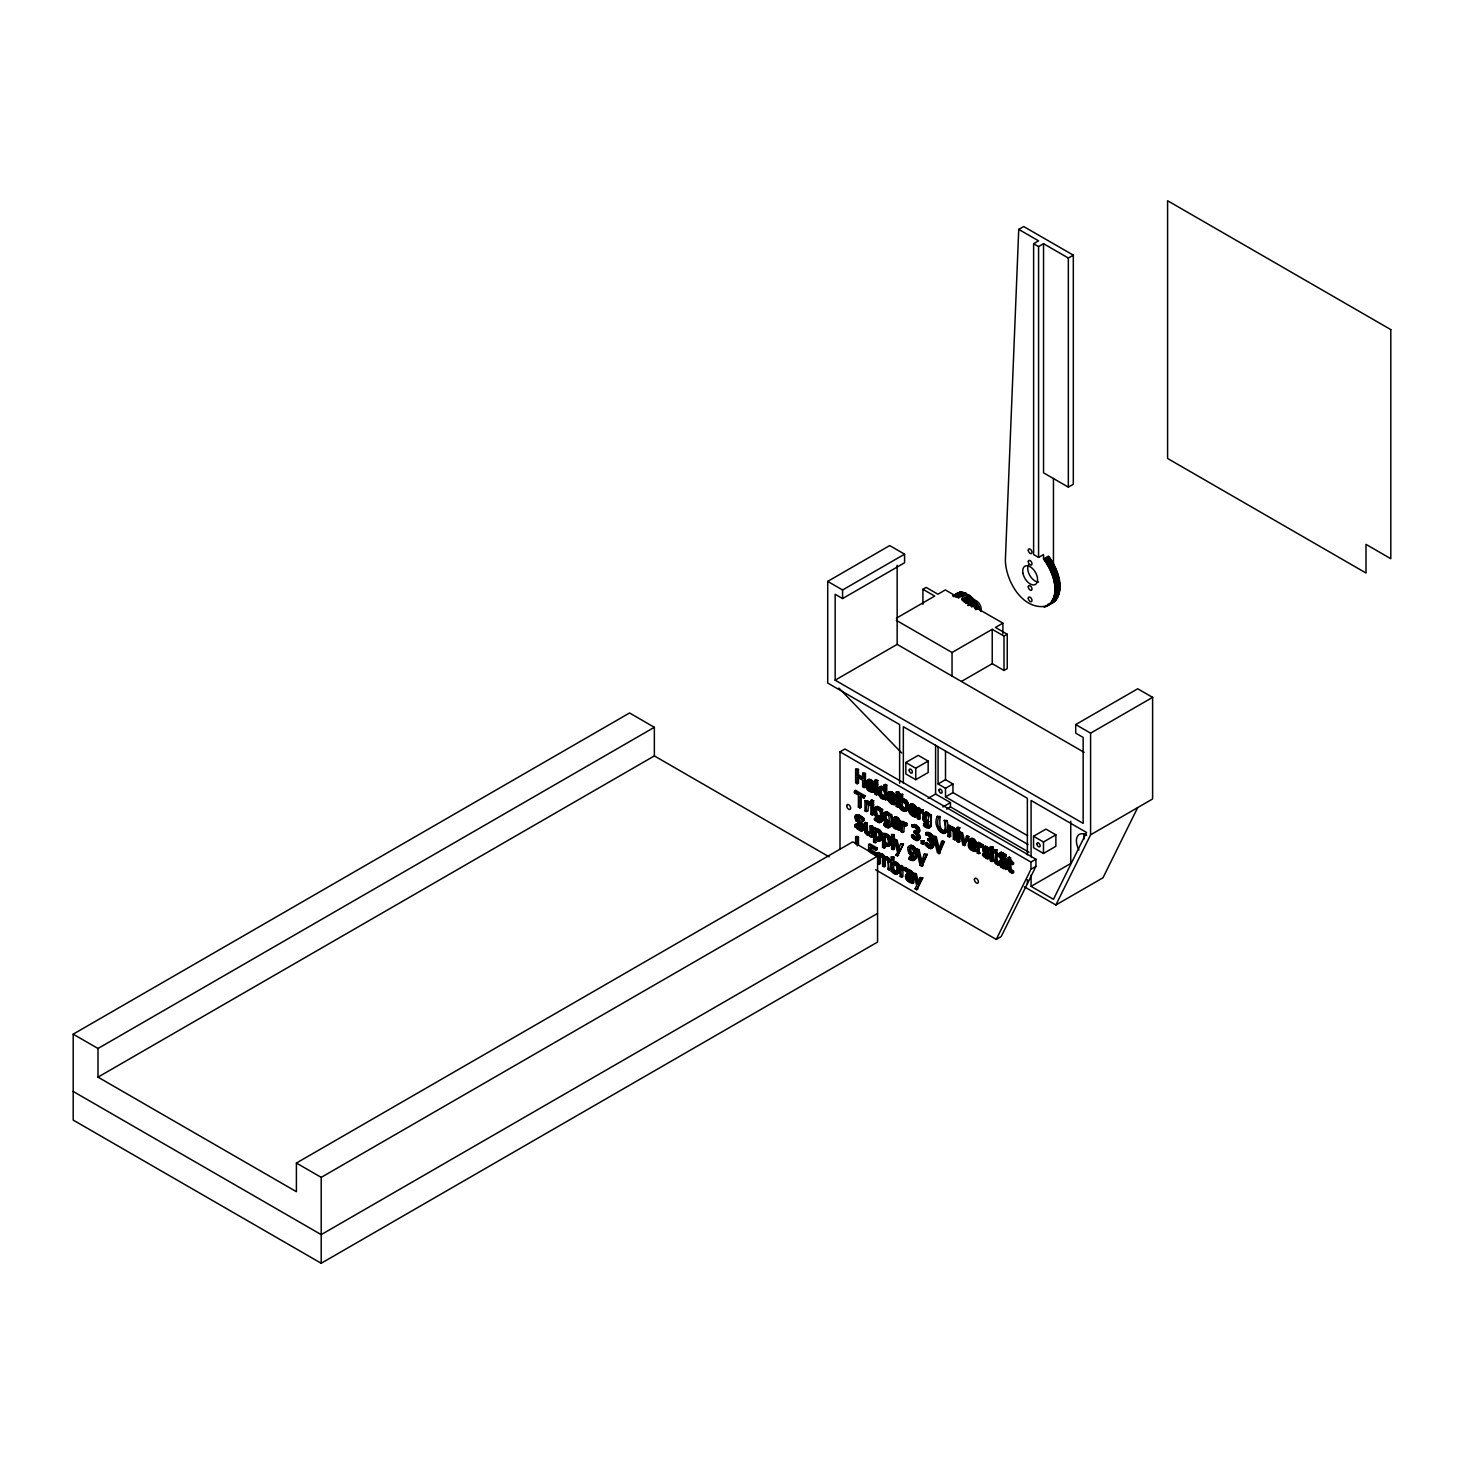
<?xml version="1.0" encoding="UTF-8"?>
<svg xmlns="http://www.w3.org/2000/svg" width="1464" height="1464" viewBox="0 0 1464 1464"><rect width="100%" height="100%" fill="white"/><g stroke="black" fill="none" stroke-linecap="round" stroke-linejoin="round"><path stroke-width="1.5" d="M1047.986 605.529C1061.821 593.341 1052.634 571.381 1043.539 558.955L1043.539 554.563L1038.58 557.418L1033.621 554.563L1033.621 243.701L1038.58 240.846L1018.743 229.391L1005.365 560.017C1005.603 581.135 1023.208 611.623 1047.382 605.876M1052.945 602.656C1066.78 590.486 1057.594 568.508 1048.499 556.1L1043.539 558.955M897.066 870.385C898.731 864.565 889.563 860.027 892.711 870.22L895.675 872.288L898.31 869.653M905.759 807.597C907.442 801.778 898.274 797.258 901.403 807.433L904.386 809.501L907.003 806.884L905.63 808.787L902.648 806.719C901.129 804.889 904.661 798.521 902.538 801.394M942.541 833.236L943.768 832.504C948.306 833.108 944.39 823.61 945.799 821.286L944.243 820.389C948.928 840.629 933.337 828.368 938.845 817.278L937.271 816.363C930.518 830.436 952.533 843.191 947.043 820.572L944.243 820.389M910.187 859.826L911.432 859.112L910.096 856.385L908.851 858.856C916.793 865.334 917.654 848.974 911.578 846.467C904.807 844.289 908.321 857.282 913.847 855.799C915.476 860.466 906.655 858.416 910.169 856.44L914.085 857.886M912.548 860.631C921.332 859.277 915.274 839.897 908.138 847.253M880.797 821.944L881.346 810.086C875.106 802.876 870.86 811.751 876.515 817.26C889.014 825.239 870.696 816.4 874.777 819.932L879.132 822.585L882.042 821.231L882.591 809.372L879.956 809.281M886.928 824.342L885.061 822.64L883.744 825.11C890.551 832.943 892.491 820.499 890.313 815.265C886.617 810.123 880.047 813.636 883.798 820.243C886.196 822.256 892.015 826.995 885.702 825.074L889.288 825.312M883.744 823.317C890.185 832.028 895.053 822.292 891.558 814.551L888.923 814.46M929.054 825.678L924.736 822.951L923.51 825.458C930.317 833.291 932.257 820.847 930.079 815.613C924.845 809.848 921.533 820.609 927.206 822.567L925.962 823.28C919.868 820.444 923.235 808.037 928.67 814.808M929.091 827.91L931.25 825.129L931.324 814.899L924.845 814.808M875.088 843.063L875.088 838.781C884.567 847.345 881.09 828.002 875.088 829.082L873.605 828.221L873.605 842.203L876.332 842.331L873.605 842.203M877.375 839.201C885.592 844.874 882.371 824.507 875.088 830.143M885.098 845.094C893.699 849.706 889.051 833.181 884.055 834.242L882.572 833.382L882.572 847.363L885.299 847.51L885.299 843.227L886.324 844.38L885.098 845.094L884.055 843.959L884.055 848.223M887.019 846.284C895.218 845.478 889.709 833.547 885.299 833.528L882.572 833.382M897.029 873.971C904.093 866.066 890.46 863.504 892.711 857.831L891.228 856.971L891.228 871.208C900.58 882.078 903.947 858.691 892.711 862.918M901.403 800.131C910.791 799.527 908.138 818.156 899.921 808.421L899.921 794.183L902.648 794.33L902.648 799.417L901.403 800.131L901.403 795.043L899.921 794.183M908.522 807.872C909.107 804.377 907.094 798.264 902.648 799.417M867.109 783.002C867.365 775.078 876.79 782.636 874.74 787.522L873.514 788.236C869.049 766.843 858.764 794.476 874.575 791.731C874.667 789.444 866.102 790.853 867.383 784.704L868.61 783.99L870.897 788.913L874.502 789.81M884.036 789.444L884.036 785.015L885.281 784.301L886.763 785.162L886.763 799.399L884.036 799.253C877.082 799.82 875.216 780.056 885.281 788.73L884.036 789.444L881.108 787.156L879.242 787.412M887.074 795.958C887.422 787.577 898.072 793.708 895.95 799.765L894.705 800.479L888.575 796.947C887.294 803.114 895.95 801.705 895.785 803.974C891.375 806.243 886.745 800.204 887.074 795.958L888.319 795.245M909.51 807.488C909.766 799.564 919.209 807.122 917.159 812.008L915.915 812.721L909.784 809.189L911.486 813.6L914.524 815.137L916.995 814.35L916.995 816.217C910.791 819.346 904.203 806.518 911.267 803.864M969.662 843.758L975.793 847.29L977.037 846.576C973.231 825.147 959.615 853 976.854 850.785C977 848.516 968.381 849.907 969.662 843.758L970.906 843.044C968.93 847.583 978.702 849.065 975.079 849.687M925.706 832.851L929.201 832.65L932.495 835.267L933.392 839.348L931.379 840.19C931.836 843.85 934.837 853.713 925.376 845.149L925.376 843.227L928.505 846.229L930.756 845.881L930.518 842.88L927.773 838.964C934.856 840.812 930.903 832.504 925.706 832.851C925.559 834.334 935.276 840.245 927.773 838.964M887.806 815.21L888.831 816.235C891.466 832.632 878.016 810.763 887.806 815.21L890.075 814.13L885.83 811.733L882.902 815.997M918.715 838.707L916.373 832.961L919.63 831.406L919.191 828.075L915.439 824.708L911.944 824.909C910.791 828.423 916.94 826.007 916.903 829.923C917.837 833.492 912.859 829.594 914.012 832.54L916.757 834.938L916.995 837.939L914.744 838.286L911.615 835.285L911.615 837.207L917.159 840.537L919.941 837.994L917.617 832.376L919.63 831.406M927.719 847.29L928.945 846.576C933.904 850.968 935.404 842.203 931.379 840.19M984.284 848.919L988.658 851.774L988.658 849.943C984.814 843.191 979.361 850.108 985.418 853.439C991.457 860.594 981.154 852.176 982.6 855.543C1004.139 868.701 973.267 834.736 988.42 854.445M983.863 848.114L985.254 846.284L988.658 847.967L989.902 851.06L988.584 851.719M859.954 829.082C863.065 827.142 844.984 806.92 863.852 818.394L863.852 820.554C843.996 807.908 877.302 841.196 855.049 826.904L855.049 824.635L856.403 823.994L861.656 828.423L858.819 828.569L855.159 824.708M857.501 814.954L855.141 817.809M988.109 858.636L988.493 854.811L984.339 850.09M862.003 830.747C870.915 827.416 851.06 815.594 861.399 817.772L860.155 818.486M879.333 838.213L879.004 833.657L876.808 831.497L875.088 831.589L875.088 837.371C878.126 840.702 883.487 838.854 876.332 836.658L876.332 830.875L879.956 832.357M887.458 844.527C889.838 842.239 888.136 835.56 884.055 836.768L884.055 842.55C884.951 847.016 892.601 841.526 887.038 844.6M882.097 789.206L884.036 790.871C887.111 801.76 877.503 795.885 879.809 790.084C881.163 786.845 885.171 789.169 880.651 788.931M884.732 796.196L881.383 793.982L881.529 788.437M906.106 870L902.904 869.268L902.904 876.515L901.678 877.229C899.518 865.608 902.721 872.361 907.369 869.104L911.615 871.245L913.444 873.99L913.682 882.737L910.974 882.609C907.424 883.103 901.476 872.343 910.022 874.136L906.308 874.466M905.868 878.565L907.113 877.851L907.534 873.752M999.784 860.631L1003.499 860.283C994.953 858.508 1000.9 869.268 1004.45 868.774L1007.159 868.902L1006.921 860.155L1005.091 857.41L1000.845 855.269L999.601 855.983L1003.846 858.124L1005.695 860.869L1005.933 869.616M1000.132 861.875L1001.01 859.917M875.472 811.66L876.881 809.006L879.864 811.074C883.012 820.06 874.777 816.985 875.472 811.66L877.082 808.933M888.3 821.963L889.545 821.249L886.818 820.041L885.683 816.125L886.672 813.527L889.051 814.496M927.023 820.81L925.779 821.524L928.725 821.578L925.925 819.346L926.438 813.893M909.437 849.852C914.396 840.684 915.787 864.895 909.437 849.852L910.681 849.138C909.455 846.723 914.579 846.412 911.578 847.949M907.039 876.57L909.29 880.248L910.974 880.084L910.974 877.247L907.039 876.57L909.565 875.435L908.192 876.497L911.139 879.626L909.894 880.34M1000.809 862.388L1004.45 863.412L1004.45 866.249C998.43 867.676 1000.516 858.05 1005.695 862.699M1003.371 866.505C1006.299 866.102 998.979 863.412 1002.492 861.546M918.386 832.119L916.976 827.398L911.944 824.909M930.134 840.903L932.147 840.062L931.708 836.731M872.05 786.095L867.383 783.386L867.603 782.38L870.421 782.362L872.05 786.095L873.148 784.082M867.383 783.386L869.342 781.062M895.95 799.765L888.575 795.629L888.813 794.623C889.691 791.365 895.986 794.568 892.766 795.995L893.26 798.337M888.575 795.629L890.551 793.305M893.369 820.993L894.101 819.383L895.877 819.602L898.054 823.701L893.369 820.993L894.833 819.273L893.589 819.986M917.159 812.008L909.784 807.872L911.761 805.548M909.784 807.872L911.029 807.158C911.761 804.505 915.11 808.897 914.469 810.58L915.567 808.586L913.829 806.225L909.4 804.871M970.394 840.83L973.157 841.818L974.347 845.131L969.662 842.441L972.846 840.062M969.662 842.441L971.62 840.116M879.864 809.665L881.2 808.567M929.914 814.094L926.218 812.026L923.967 814.478M902.556 808.512L904.221 809.702M893.845 871.3L894.962 872.013L893.717 872.727M889.435 791.914L887.147 794.806M893.369 822.311L899.5 825.861L900.744 825.129C896.956 803.699 883.323 831.552 900.58 829.338C900.744 827.087 892.088 828.478 893.369 822.311L894.614 821.597C892.637 826.135 902.41 827.618 898.786 828.24M893.168 819.456L894.852 816.985M971.126 838.433L968.216 841.617M881.108 808.952L877.503 806.499L874.008 809.665M915.714 840.336L918.971 839.604L919.941 837.994M916.098 849.34L920.142 865.297L921.844 866.285L927.133 854.281L924.296 854.079L921.039 863.504L917.763 850.309L916.098 849.34L919.008 849.596L922.265 862.79L924.223 857.135M941.59 841.471L938.332 850.895L935.075 837.701L933.392 836.731L937.454 852.688L939.138 853.658L944.445 841.672L941.59 841.471L944.445 841.672M942.834 840.757L939.577 850.163L936.319 836.987L934.636 836.017L930.701 838.378M921.844 866.285L927.133 854.281M939.138 853.658L943.2 842.386M893.845 864.181C895.968 861.308 892.418 867.658 893.955 869.506C894.376 872.782 900.287 870.476 896.938 871.117M967.32 835.688L963.678 842.898L961.262 833.62L959.652 832.687L962.507 832.906L964.922 842.184L967.32 835.688L968.875 836.584L964.3 845.588L962.964 844.819L959.652 832.687M897.414 851.682L894.211 840.116L895.437 839.403L897.048 840.318L899.463 849.285L898.237 849.998L900.635 843.831L903.434 843.996L897.432 855.946L895.84 855.031L898.658 850.968M917.525 883.744L919.941 877.577L922.741 877.76L916.739 889.709L915.146 888.776L916.72 885.427L913.518 873.862L914.744 873.148L916.354 874.063L918.77 883.03L917.525 883.744L915.11 874.795L913.518 873.862M918.77 883.03L920.38 878.912M964.3 845.588L968.875 836.584M897.432 855.946L903.434 843.996M916.739 889.709L922.741 877.76M905.1 811.312L908.321 808.823L907.076 809.537M875.6 869.762L996.252 939.412L1030.967 869.25L1030.967 862.095L840.007 751.837L840.007 849.212M840.007 751.837L844.966 748.964L1035.926 859.222L1035.926 866.377L1001.211 936.539L996.252 939.412M1024.306 886.763L1055.873 904.99L1090.589 834.828L1090.589 733.153L1152.607 697.358L1152.607 798.96L1090.589 834.828M1137.711 807.561L1102.996 877.778L1055.873 904.99M881.017 786.406L878.4 788.639M929.914 846.631L932.001 845.167L929.475 846.613M955.059 595.006L956.962 593.286M879.809 822.603L882.042 821.231M944.975 830.619C938.223 831.406 940.016 820.133 940.089 816.564L937.271 816.363M989.719 857.684L985.528 858.087M898.823 872.928L896.407 874.1M1018.743 229.391L1023.702 226.536L1073.313 255.157L1073.313 484.255L1068.336 487.128L1043.539 472.817L1043.539 243.701L1038.58 246.574L1033.621 243.701M1043.539 243.701L1068.336 258.03L1073.313 255.157M899.628 783.203L899.628 724.57L827.709 683.048L827.709 581.391L889.709 545.578L904.587 554.179L904.587 562.762L842.587 598.556L835.157 594.274L835.157 680.174L1083.159 823.372L1083.159 737.453L1075.711 733.153L1075.711 724.57L1137.711 688.775L1152.607 697.358M889.124 870L887.642 869.14C890.185 862.04 884.714 850.163 885.354 866.377L882.627 866.231L882.572 859.002C888.923 852.615 892.802 864.254 890.368 869.287L889.124 870L888.008 859.331L882.755 854.39L880.322 854.409L878.839 852.414L877.595 853.128L877.558 942.066L321.202 1263.267L73.2 1120.088L73.2 1034.17L629.557 712.968L654.353 727.297L654.353 755.918L97.996 1077.138L97.996 1048.499L654.353 727.297M827.709 581.391L842.587 589.974L904.587 554.179M922.906 604.321L922.906 589.278L926.126 587.412L937.912 594.219L945.36 589.919L958.682 597.715L966.112 593.414L974.658 600.258L980.807 610.927M896.426 618.174L934.691 596.086L922.906 589.278M953.247 595.427L959.78 592.279L966.112 593.414M952.936 595.793L959.359 592.353M954.199 595.5L960.238 592.225M953.247 596.489L960.695 592.206M961.153 592.188L953.704 596.489L962.104 592.261M954.18 596.507L961.628 592.206M955.15 596.617L962.58 592.316M955.626 596.708L963.074 592.408M956.138 596.818L963.568 592.517M964.081 592.646L956.633 596.946L958.682 597.715M957.145 597.111L964.575 592.81M957.657 597.294L965.087 592.993M958.17 597.495L965.6 593.194M968.711 594.86C952.899 596.525 969.68 609.61 974.201 599.728M969.223 595.207L961.793 599.508L1002.895 623.152L1002.895 633.875M962.306 599.874L969.735 595.592M962.818 600.277L970.248 595.976M963.33 600.679L970.76 596.379M963.824 601.1L971.273 596.8M964.337 601.558L971.767 597.257M964.831 602.015L972.279 597.715M965.325 602.491L972.755 598.19M965.801 602.985L973.249 598.684M966.277 603.497L973.725 599.197M835.157 680.174L897.158 644.38L1084.147 752.35M1044.015 559.596L1048.974 556.741M969.077 603.479L974.658 600.258M967.667 605.108L975.116 600.826M1044.729 560.584L1049.688 557.711M968.125 605.675L975.555 601.375M1045.424 561.572L1050.383 558.717M970.412 605.181L975.994 601.96M970.833 605.767L976.415 602.546M1046.101 562.597L1051.061 559.724M971.254 606.371L976.836 603.15M971.657 606.993L977.238 603.754M1046.742 563.622L1051.701 560.767M973.908 606.535L977.623 604.376M1047.382 564.683L1052.341 561.81M974.292 607.157L978.007 605.016M974.658 607.798L978.373 605.639M1047.986 565.745L1052.945 562.871M975.006 608.438L978.739 606.297M975.353 609.079L979.068 606.938M1048.59 566.806L1053.549 563.951M975.683 609.738L979.398 607.597M1049.157 567.886L1054.117 565.031M1049.688 568.984L1054.647 566.111M1050.219 570.082L1055.178 567.227M1050.713 571.18L1055.672 568.325M1051.189 572.296L1056.148 569.441M1051.628 573.412L1056.587 570.539M1052.049 574.529L1057.008 571.674M1052.451 575.645L1057.411 572.79M1052.799 576.761L1057.777 573.906M1053.147 577.877L1058.106 575.023M1053.458 578.994L1058.417 576.121M1053.732 580.092L1058.692 577.237M1053.989 581.208L1058.948 578.335M1054.208 582.288L1059.167 579.433M1054.409 583.386L1059.369 580.513M1054.574 584.465L1059.533 581.592M1054.702 585.527L1059.68 582.654M1054.812 586.57L1059.771 583.715M1054.885 587.613L1059.844 584.758M1054.94 588.638L1059.899 585.783M1054.958 589.644L1059.918 586.789M1054.94 590.633L1059.899 587.778M1054.885 591.621L1059.844 588.748M1054.812 592.572L1059.771 589.699M896.426 620.388L952.039 652.505L992.226 629.3L1004.011 636.108L1007.232 634.241L1007.232 668.609L1004.011 670.475L992.226 663.668L961.61 681.346M1002.895 623.152L995.447 627.434L1007.232 634.241M1054.702 593.487L1059.68 590.633M1054.574 594.402L1059.533 591.548M1054.409 595.299L1059.369 592.426M1054.208 596.159L1059.167 593.286M1053.989 596.983L1058.948 594.128M1053.732 597.806L1058.692 594.933M1053.458 598.575L1058.417 595.72M1053.147 599.325L1058.106 596.47M1052.799 600.057L1057.777 597.202M1052.451 600.752L1057.411 597.898M1052.049 601.411L1057.008 598.556M1051.628 602.052L1056.587 599.179M1050.164 603.351L1056.148 599.783M1044.015 607.084L1052.341 603.022M1050.713 603.223L1055.672 600.35M1044.729 606.919L1055.178 600.881M1046.101 606.48L1054.117 601.85M857.209 783.752L857.209 777.091L858.453 776.378L858.453 783.039L857.209 783.752L855.635 782.856L855.635 769.241L858.453 769.423L858.453 774.767L863.87 777.896M855.635 769.241L858.453 769.423M857.209 770.137L857.209 775.481L858.453 774.767M857.209 775.481L862.644 778.61L862.644 773.285L865.444 773.468L865.444 787.083L862.644 786.9L862.644 780.221L857.209 777.091M862.644 773.285L865.444 773.468M866.505 780.898L868.847 779.379M868.298 780.038L869.543 779.324M866.157 781.63L867.383 780.916M869.085 780.221L870.33 779.489M865.938 782.563L867.182 781.849M869.964 780.623L871.208 779.909M867.603 782.38L870.11 780.898L872.489 782.526M869.323 781.721L870.568 781.007M870.732 781.136L871.977 780.422M869.872 781.996L871.117 781.282M859.972 807.945L858.398 807.048L858.398 795.043L854.445 792.756L854.445 791.146L855.671 790.432L865.169 795.904L863.925 798.228L859.972 795.94L859.972 807.945L861.198 807.231L861.198 795.227M865.938 784.942L867.182 784.228L867.402 785.399M870.421 782.362L872.654 781.026M870.879 782.783L872.123 782.051M874.941 780.294L877.869 780.55L876.643 783.057L874.941 782.069L874.941 780.294L877.869 780.55M905.832 762.506L918.239 755.351L928.158 761.079L928.158 772.534L915.75 779.69L905.832 773.962L905.832 762.506L915.75 768.234L928.158 761.079M854.445 792.756L855.671 792.042L859.643 794.33M872.013 782.435L873.258 781.721M866.157 786.113L868.664 784.85M872.526 783.24L873.77 782.526M868.811 785.674L866.523 787.229M874.941 782.069L877.869 782.343M867.823 787.156L869.049 786.442M871.922 784.814L874.191 783.423M868.152 787.87L869.396 787.156M873.258 785.088L874.502 784.375M875.051 783.844L877.778 783.99L877.778 794.202L876.533 794.915L875.051 794.055L875.051 783.844L877.778 783.99M867.676 789.261L869.817 787.815M873.441 786.15L874.685 785.418M869.085 789.114L870.311 788.401M868.445 790.139L870.897 788.913M873.514 787.303L874.74 786.589M869.323 790.908L871.538 789.334M871.263 790.487L872.507 789.773M872.105 790.652L873.349 789.938M872.8 790.633L874.026 789.919M871.208 792.006L874.575 791.731M854.445 791.146L863.925 796.617L865.169 795.904M878.766 787.925L880.01 787.211M880.413 787.028L881.639 786.314M871.995 792.244L873.239 791.53M881.108 787.156L882.353 786.442M872.69 792.372L873.935 791.658M878.18 789.59L879.425 788.876M881.84 787.486L883.085 786.772M884.036 785.015L886.763 785.162M880.01 789.535L882.298 788.144M878.107 790.798L879.352 790.084M879.809 790.084L881.053 789.371M881.548 788.95L882.792 788.236M882.993 788.327L884.238 787.614M878.162 792.042L879.407 791.329M875.051 794.055L876.277 793.342M879.644 791.64L880.889 790.926M864.986 800.643L867.731 800.79L866.487 803.022L864.986 800.643L864.986 810.855L867.731 811.001C870.806 797.715 864.821 804.285 866.487 811.715M878.345 793.213L879.59 792.5M879.773 793.305L881.017 792.591M884.036 790.871L885.281 790.157M866.487 801.503L867.731 800.79M858.398 807.048L861.198 807.231M879.022 795.263L881.383 793.982M870.769 800.479L873.697 800.753L872.452 803.242L870.769 802.272L870.769 800.479L873.697 800.753M866.487 803.022L870.915 802.693L870.879 814.24L872.361 815.1L873.605 814.387L873.605 804.175L870.879 804.029L873.605 804.175M880.431 795.281L881.676 794.568M867.255 802.748L869.14 801.943M879.498 796.142L880.267 794.549M867.896 802.675L869.744 802.034M880.797 795.776L882.023 795.062M866.487 804.468L867.731 803.754M868.5 802.748L870.311 802.29M867.036 804.267L868.262 803.535M870.769 802.272L873.697 802.528M881.237 796.215L882.463 795.501M869.085 803.004L870.659 802.492M867.603 804.212L869.451 803.626M868.207 804.34C871.446 804.779 869.891 805.914 869.689 803.407L870.915 802.693M881.749 796.562L882.975 795.849M887.715 793.159L890.057 791.621M880.706 797.514L885.281 797.496L883.433 798.411M888.209 792.628L890.753 791.567M882.335 796.837L883.579 796.123M887.349 793.872L888.593 793.159M889.508 792.28L891.539 791.731M869.25 804.871L870.842 804.431M881.401 798.008L882.627 797.294M882.92 796.947L884.164 796.233M883.506 796.91L885.281 796.05M890.295 792.463L892.399 792.152M882.188 798.374L883.433 797.642M888.813 794.623L891.302 793.14M882.847 798.484L884.091 797.752M889.307 794.019L891.777 793.25M891.173 792.866L893.186 792.664M890.533 793.964L892.326 793.525M891.942 793.378L893.864 793.268M884.036 799.253L886.763 799.399M887.147 797.185L888.392 796.471M891.082 794.238L892.875 793.891M896.243 792.079L898.969 792.207L898.969 806.444L897.743 807.158L896.243 806.298L896.243 792.079L898.969 792.207M855.415 816.454L858.105 814.808M864.986 810.855L867.731 811.001M891.631 794.604L894.449 793.964M856.257 815.668L858.764 814.844M892.088 795.025L893.699 794.769M855.214 817.058L856.458 816.345M888.63 797.807L889.874 797.093C888.538 801.302 897.816 802.107 893.992 802.876M857.538 815.576L859.514 815.082M888.776 798.63L890.021 797.917M894.705 800.479L893.735 795.483L894.962 794.769M887.733 799.472L888.959 798.758L888.245 800.534M855.196 818.577L856.44 817.864L857.556 820.645L856.312 821.359M857.447 817.388L858.691 816.674M858.288 815.796L860.356 815.485M856.952 817.79L858.178 817.077M875.069 807.542L876.863 806.572M889.014 799.399L890.258 798.685M893.113 797.057L895.382 795.666M855.342 819.328L858.014 817.845M858.233 817.406L859.46 816.692M874.612 808.037L875.838 807.323M876.259 807.213L877.503 806.499M859.112 816.198L861.308 816.107M874.246 808.732L875.49 808.018M859.222 817.827L860.448 817.113M876.954 807.341L878.18 806.627M889.362 800.113L890.606 799.399M894.467 797.331L895.693 796.617M855.58 820.041L858.105 818.669M860.082 816.821L862.223 816.802M877.668 807.671L878.912 806.957M889.783 800.771L891.027 800.058M855.909 820.7L858.416 819.456M894.65 798.392L895.895 797.66M875.838 809.665L877.357 808.567M873.935 810.818L875.179 810.104M890.277 801.357L891.521 800.643M901.403 795.043L902.648 794.33M860.978 817.516L863.083 817.571M875.637 810.178L876.881 809.464M878.858 808.549L880.102 807.835M889.636 802.382L890.881 801.668M857.648 820.883L858.892 820.169M877.906 809.354L879.15 808.64M890.862 801.869L892.107 801.156M894.705 799.545L895.95 798.832M873.99 811.989L875.234 811.276M870.879 814.24L873.605 814.387M891.503 802.29L892.747 801.577M858.325 821.578L859.551 820.865M862.625 821.267L863.852 818.394M861.857 820.279L863.852 820.554L862.497 821.194M892.473 802.73L893.699 802.016M857.867 823.043L859.094 822.329M875.6 813.234L876.716 810.946M891.521 803.809L895.785 803.974M893.314 802.894L894.559 802.181M859.533 822.64L860.777 821.926M879.864 811.074L881.108 810.342M881.346 810.086L882.591 809.372M892.418 804.248L893.644 803.535M856.001 825.934L857.227 825.22M858.984 824.012L860.228 823.299M893.205 804.486L894.449 803.773M855.049 826.904L856.403 823.994M875.966 814.533L876.826 812.52M860.741 823.683L861.967 822.969M893.9 804.614L895.144 803.901M901.989 799.948L903.233 799.216M875.307 815.906L877.211 813.819M902.629 799.875L903.874 799.161M903.325 799.985L904.569 799.271M856.934 827.014L858.16 826.3M876.607 815.576L880.578 816.07L879.352 816.802M901.403 801.577L902.648 800.863M864.492 822.951L867.219 823.097L867.512 831.369L870.073 833.254L868.225 833.876L866.487 832.54L865.993 823.811L864.492 822.951L865.297 832.998L871.446 837.188L872.69 836.475L872.69 826.263L869.964 826.117L869.964 833.73L868.829 833.968M875.875 816.638L878.29 815.283M901.952 801.43L903.178 800.716M904.112 800.351L905.356 799.637M860.649 825.586L863.028 824.122M877.577 816.345L878.803 815.631M903.16 801.503L904.404 800.79M856.751 828.642L859.13 827.215M874.777 818.138C875.875 817.077 882.481 820.901 879.077 820.865M876.515 817.26L877.119 815.924M883.561 813.215L885.83 811.733M904.825 800.845L906.07 800.131M865.993 823.811L867.219 823.097M878.162 816.619L879.388 815.906M885.226 812.392L886.452 811.678M896.243 806.298L898.969 806.444M862.516 826.007L863.76 825.293M875.307 818.651L876.552 817.918M878.766 816.766L879.992 816.052M883.213 813.911L884.439 813.197M885.903 812.52L887.147 811.806M858.819 828.569L860.063 827.855M904.276 802.126L906.692 800.753M857.739 829.447L858.984 828.734L856.294 826.19M879.864 816.674L881.108 815.96M882.975 814.844L884.219 814.112M886.635 812.849L887.861 812.136M874.777 819.932L877.211 818.541M878.034 818.138L879.278 817.424M904.697 802.547L905.942 801.833M862.937 827.233L864.181 826.501M885.079 814.46L886.672 813.527M906.015 802.217L907.241 801.503M878.693 818.303L879.919 817.589M884.805 814.826L887.093 813.472M938.076 746.457L938.076 783.99L945.506 779.69L952.954 783.99L952.954 792.591L1027.637 835.706M858.929 830.198L863.248 830.033M860.777 829.082L862.022 828.368M876.735 819.895L877.961 819.181M879.278 818.266L881.108 817.37M884.604 815.357L885.83 814.643M886.324 814.277L887.568 813.563M886.873 814.533L889.051 813.014M905.319 803.626L907.717 802.382M863.083 828.478L864.327 827.764M876.039 820.993L877.284 820.261L879.553 821.615L878.308 822.347M859.917 830.692L861.161 829.978M877.485 820.407L878.729 819.694M879.864 818.98L881.108 818.266M863.01 829.228L864.254 828.514M884.439 816.839L885.683 816.125M906.857 804.065L908.101 803.352M860.722 830.912L861.967 830.198M862.79 829.887L864.034 829.173M878.126 820.718L879.37 820.005M879.754 820.041L880.999 819.328M899.921 808.421L901.165 807.707M901.403 807.433L902.648 806.719M905.685 804.999L906.564 802.913M861.399 830.93L863.705 829.685M878.656 820.865L879.901 820.151M877.375 821.871L878.62 821.158M907.131 805.127L908.375 804.395M881.291 820.316L882.536 819.602M884.567 818.413L885.793 817.699M890.313 815.265L891.558 814.551M864.547 830.564L865.791 829.85L865.736 822.237M901.312 809.226L903.654 807.744M905.813 806.682L906.93 804.285M869.964 826.117L872.69 826.263M881.108 821.249L882.353 820.535M907.296 806.243L908.522 805.529M879.132 822.585L881.621 821.67M908.906 805.401L910.151 804.669M910.718 804.523L911.962 803.809M864.712 831.461L865.791 829.85M883.798 820.243L886.178 818.998M903.361 809.153L904.606 808.439M908.558 806.115L909.803 805.401M855.635 843.85L855.635 837.042L856.879 836.328L858.453 837.243L858.453 845.24M866.029 831.003L867.274 830.289M902.428 809.94L903.654 809.226M911.505 804.706L912.731 803.974M885.208 820.261L886.452 819.547M903.91 809.391L905.155 808.677M905.649 808.329L906.875 807.616M907.351 807.433L909.583 806.335M864.949 832.266L865.938 830.747M884.274 821.084L885.519 820.371L889.472 822.731L888.227 823.445M902.977 810.416L906.673 808.165M912.365 805.109L913.609 804.395M866.267 832.083L867.512 831.369M885.574 820.755L886.818 820.041M865.297 832.998L866.194 831.552M873.605 828.221L874.85 827.508L876.332 829.429M903.654 810.855L904.898 810.141M910.004 806.865L910.517 806.261M855.635 837.042L858.453 837.243M866.487 832.54L867.731 831.827M884.842 821.816L887.257 820.462M913.152 805.621L914.378 804.907M912.292 806.481L913.518 805.767L915.201 807.524M866.761 832.943L868.006 832.229M886.525 821.524L887.77 820.81M904.404 811.202L906.344 810.599M867.146 833.309L868.39 832.595M885.482 822.439L886.727 821.707M887.111 821.798L888.355 821.084M892.491 818.522L893.735 817.809M892.985 818.01L895.547 816.93M906.747 810.287L907.991 809.574M908.357 809.427L909.583 808.714L910.681 812.062M912.841 806.847L915.073 805.511M296.405 1163.038L852.762 841.837L877.558 856.147L321.202 1177.367L296.405 1163.038L296.405 1191.678L97.996 1077.138M866.194 834.206L869.232 834.663L868.006 835.395M875.088 829.082L876.332 828.368M884.274 823.811L885.5 823.097M892.143 819.236L893.388 818.522M905.722 811.202L907.534 810.141M928.011 798.392L935.588 794.019L950.465 802.601L950.465 806.902L1029.009 852.249M938.076 783.99L945.506 788.291L952.954 783.99M867.658 833.638L868.902 832.924M886.196 822.933L887.44 822.219M887.733 821.944L888.959 821.231M894.303 817.644L896.316 817.113M913.298 807.268L914.524 806.536M914.414 806.92L915.659 806.207M866.706 834.681L867.951 833.968M868.225 833.876L869.47 833.162M883.744 825.11L886.178 823.72M908.577 810.617L911.029 808.476M913.664 807.725L914.909 807.012M875.673 829.96L876.918 829.246M887.001 823.317L888.245 822.603M895.09 817.827L897.194 817.516M867.274 835.066L868.518 834.352M876.314 829.887L877.558 829.173M887.642 823.482L888.886 822.75M914.945 807.725L916.171 807.012M877.028 830.015L878.272 829.301M909.986 810.873L911.084 809.336M875.088 831.589L876.332 830.875M895.95 818.23L897.963 818.028M908.943 811.715L910.169 811.001M877.796 830.363L879.041 829.631M885.006 826.154L886.251 825.44M895.877 819.602L897.103 818.888L898.786 820.645M910.224 811.642L911.23 810.159M914.323 809.299L916.592 807.908M876.204 831.406L877.448 830.692M886.452 825.586L887.696 824.854M896.426 819.968L898.658 818.632M876.808 831.497L878.052 830.783M878.51 830.857L879.754 830.143M887.093 825.897L888.337 825.184M896.883 820.389L898.109 819.675M910.571 812.355L911.468 810.928M915.915 812.721L915.659 809.574L916.903 808.86M918.916 819.383L917.416 818.522L917.416 808.311L918.66 807.597L920.142 809.976L923.345 810.361L922.027 812.813L918.916 812.136L918.916 819.383L920.142 818.669L920.142 811.422M877.43 831.79L878.674 831.058M887.623 826.044L889.966 824.507M896.737 818.76L897.999 820.041L899.244 819.328M869.964 836.328L872.69 836.475M886.342 827.05L887.568 826.337M888.044 826.044L889.618 825.165M897.249 820.847L898.493 820.133M877.942 832.138L880.395 830.765M893.424 823.189L894.669 822.457M910.096 813.746L912.237 812.3L916.995 814.35M890.258 825.495L891.503 824.781M899.5 825.861L898.53 820.847L899.756 820.133M915.86 810.635L917.086 809.903M878.363 832.558L879.608 831.845M887.276 827.508L888.52 826.794M893.571 823.994L894.815 823.28M911.486 813.6L912.731 812.886M917.416 808.311L920.142 808.457M879.699 832.229L880.944 831.515M890.075 826.428L891.32 825.714M892.528 824.854L893.388 823.024M888.099 827.764L889.343 827.05M912.072 814.112L913.298 813.398M915.915 811.788L917.159 811.074M888.776 827.764L891.009 826.391M893.809 824.763L895.053 824.049M898.933 821.743L900.177 821.029M880.175 833.108L881.401 832.394M918.916 809.171L918.916 810.69L920.911 809.702M893.022 825.897L895.382 824.763M901.001 821.432L903.727 821.578L902.501 823.811L901.001 821.432L901.001 831.644L903.727 831.79C905.685 819.218 901.11 824.708 902.501 832.504M912.713 814.533L913.957 813.819M918.916 810.69L921.57 809.61M899.244 822.695L900.488 821.981M911.724 815.393L913.975 815.338L912.731 816.052M920.325 810.324L922.174 809.702M875.088 837.371L876.332 836.658M879.37 835.029L881.786 833.364M894.577 826.135L895.822 825.422M913.664 814.972L914.909 814.259M920.929 810.416L922.741 809.958M945.506 788.291L945.506 796.874L952.954 792.591M893.681 826.886L894.907 826.154M899.445 823.756L900.671 823.043M914.524 815.137L915.769 814.423M921.515 810.672L923.089 810.159M895.071 826.721L896.316 826.007M902.501 822.292L903.727 821.578M915.201 815.119L916.446 814.405M922.027 812.813L923.345 810.361M880.816 835.102L882.042 834.389M920.636 812.008L921.863 811.294M876.094 838.396L877.339 837.683M894.431 827.746L895.675 827.032M913.609 816.491L914.854 815.777M921.24 812.282L922.466 811.55M879.48 836.639L880.596 834.297M895.657 827.233L896.883 826.519M899.5 824.927L900.744 824.195M880.962 836.2L882.206 835.487M884.055 834.242L885.299 833.528M914.414 816.729L916.995 816.217M921.679 812.538L923.345 812.154M896.297 827.672L897.542 826.959M902.501 823.811L906.93 823.482L905.704 825.989L903.05 825.056M915.11 816.857L916.336 816.143M877.046 839.073L878.29 838.36M895.309 828.514L896.554 827.801M903.251 823.537L905.155 822.75M884.055 835.322L885.885 834.407M903.91 823.463L905.759 822.823M868.628 851.353L868.628 844.545L869.854 843.831L877.229 848.077L875.984 850.401L870.183 847.052L870.183 850.785L875.6 853.915L876.845 853.201L876.845 854.793L875.6 855.525L870.183 852.396M877.595 839.329L880.358 838.03M881.017 837.335L882.261 836.621M885.281 835.066L886.525 834.352M897.267 828.093L898.493 827.38M902.501 825.257L903.727 824.543M878.071 839.421L880.084 838.414M904.514 823.537L906.326 823.079M923.327 813.563L925.577 812.099M885.995 835.175L887.239 834.462M898.109 828.258L899.354 827.544M905.1 823.793L906.673 823.299M924.974 812.74L926.218 812.026M877.284 840.757L878.528 840.043M880.962 838.506L882.188 837.792M884.055 836.768L886.415 835.853L885.171 836.566M906.93 825.275L905.612 825.934L906.93 823.482M922.961 814.259L924.205 813.545M925.669 812.868L926.913 812.154M886.763 835.523L888.008 834.809M878.071 841.105L879.297 840.391M880.761 839.476L882.005 838.762M885.775 836.676L887.019 835.962M904.825 825.403L906.857 825.22M926.383 813.197L927.627 812.483M887.477 836.036L888.721 835.322M897.999 829.868L899.225 829.136M905.264 825.678L906.509 824.964M917.416 818.522L920.142 818.669M878.766 841.233L880.01 840.519M880.431 840.245L881.676 839.513M879.407 841.123L881.2 840.08M898.695 829.978L900.58 829.338M924.553 815.192L926.858 813.819M886.909 837.317L889.362 835.944M891.558 834.572L894.284 834.718L894.284 848.937L893.058 849.651L891.558 848.791L891.558 834.572L894.284 834.718M924.351 815.704L925.596 814.991M926.09 814.643L927.334 813.911M927.572 814.076L928.817 813.362M926.621 814.881L927.865 814.167M888.666 837.408L889.911 836.694M924.187 817.187L925.431 816.473M887.971 838.835L889.197 838.103L888.337 840.19M942.889 806.993L950.465 802.601M889.142 838.286L890.368 837.573M901.001 831.644L903.727 831.79M913.335 825.129L914.579 824.415M923.162 819.639L925.559 818.047M930.079 815.613L931.324 814.899M884.055 842.55L885.299 841.837L885.299 836.054M889.508 839.256L890.753 838.543M870.183 850.785L871.428 850.072L876.845 853.201M913.17 826.117L911.944 826.831L913.774 826.08M914.195 825.422L915.439 824.708M889.764 840.281L891.009 839.567M913.188 826.794L914.433 826.08M923.546 820.59L925.925 819.346M915.018 825.842L916.263 825.129M877.229 848.077L875.984 850.401M885.061 843.575L888.703 843.813M888.447 841.818L889.691 841.105M914.03 826.977L916.135 826.629L914.89 827.343M924.974 820.627L926.218 819.895M889.929 841.361L891.173 840.647M925.34 821.103L926.584 820.389M886.013 844.252L887.257 843.538M946.677 809.098L950.465 806.902M916.409 826.831L917.654 826.117M886.562 844.508L887.788 843.795M888.282 843.374L889.526 842.66M889.984 842.514L891.228 841.8M916.976 827.398L918.221 826.684M926.291 821.871L927.536 821.158M882.572 847.363L885.299 847.51M923.51 823.665L924.827 823.006L924.736 824.744L927.334 826.684L926.09 827.398M925.248 822.786L926.474 822.073M889.911 843.685L891.155 842.971M926.877 822.146L928.121 821.432M886.251 845.936L887.495 845.222M916.336 828.606L918.733 827.325M923.583 823.72L925.266 823.445M894.211 840.116L897.048 840.318M927.481 822.311L929.311 821.597M889.728 844.655L890.954 843.941M923.51 825.458L925.925 824.067M887.733 846.412L888.977 845.698M889.398 845.405L890.624 844.691M914.012 831.021L917.525 831.021M917.946 828.789L919.191 828.075M925.962 823.28L927.993 822.951M888.374 846.302L890.167 845.24M914.543 831.332L915.787 830.6M938.845 817.278L940.089 816.564M918.276 829.557L919.52 828.844M924.022 824.177L925.449 825.422L926.694 824.708M914.012 832.54L916.757 831.021M916.281 831.735L917.818 830.875M918.477 830.344L919.721 829.631M924.772 826.519L927.444 825.22M914.689 832.924L916.922 832.888L915.677 833.602M925.449 825.422L928.085 825.531M877.595 853.128L880.322 853.274M911.615 835.285L912.969 834.626L917.397 837.975M918.55 831.168L919.795 830.436M926.84 826.245L928.615 825.678M916.373 833.089L917.617 832.247M927.371 826.391L929.366 825.531M879.095 853.988L879.095 855.122L880.907 854.134M917.196 833.053L919.154 832.046M930.006 825.842L931.25 825.129M879.095 855.122L881.493 854.024M880.248 854.738L882.097 854.098M891.558 848.791L894.284 848.937M911.615 837.207L912.969 834.626M916.464 834.443L918.404 833.108M929.823 826.776L931.067 826.062M879.095 856.568L882.371 855.799L879.095 856.568L879.095 864.199L880.322 863.486L880.322 855.854M880.852 854.811L882.755 854.39M913.06 836.932L914.305 836.2M928.542 828.13L930.756 826.757M880.12 856.275L881.365 855.562M880.633 856.312L881.877 855.598M881.511 855.104L883.487 854.921M917.946 834.883L919.191 834.169M913.902 837.701L915.146 836.987M918.276 835.523L919.52 834.791M913.078 838.652L914.323 837.939L916.08 839.201L914.835 839.915M882.243 855.635L884.146 855.598M914.744 838.286L915.97 837.554M918.55 836.237L919.795 835.505M913.957 839.348L915.183 838.634M882.572 859.002L884.677 856.458M915.714 838.652L916.94 837.939M918.715 837.005L919.959 836.292M945.799 821.286L947.043 820.572M916.153 838.689L917.763 837.829M882.902 856.312L883.817 858.197L885.738 857.099M918.77 837.866L920.014 837.152M927.096 833.071L928.341 832.357M885.134 857.648L886.379 856.934M885.812 857.703L887.056 856.971M925.706 834.773L929.036 834.206L927.792 834.919M927.956 833.382L929.201 832.65M925.797 834.828L927.536 834.023M938.936 827.416L940.181 826.702M884.11 867.091L884.073 859.478L885.317 858.764M886.525 857.996L887.77 857.282M916.482 840.556L917.727 839.842M918.495 839.403L919.74 838.689M926.95 834.736L928.194 834.023M884.073 859.478L886.415 858.453M917.159 840.537L919.41 839.22M928.78 833.785L930.024 833.071M937.875 828.569L939.119 827.855L941.809 831.369L940.565 832.083M884.091 859.862L888.319 857.648M939.101 828.112L940.346 827.398M884.11 860.375L885.354 859.661M885.171 859.167L888.813 858.087M908.485 846.649L910.736 845.277M939.357 828.807L940.583 828.093M886.159 859.423L887.843 859.002M891.228 856.971L893.955 857.117L893.955 862.204M910.151 845.972L911.377 845.259M938.406 829.667L939.632 828.953M888.008 859.331L889.252 858.618M910.864 846.137L912.09 845.423M930.171 834.773L931.415 834.059M886.598 859.716L888.191 859.331M895.84 855.031L898.676 855.232M939.723 829.502L940.968 828.789M921.204 840.702L924.333 841.086L923.089 844.399L921.204 843.301L921.204 840.702L924.333 841.086M929.42 835.834L931.982 834.626M939.01 830.564L940.236 829.85M888.392 859.935L889.618 859.222M911.578 846.467L912.822 845.753M940.199 830.125L941.444 829.411M892.711 857.831L893.955 857.117M909.766 848.168L911.944 846.924M949.422 837.005L947.94 836.145L947.94 825.916L949.166 825.202L955.388 829.502L956.12 839.439L953.393 839.293L953.119 831.021L951.161 829.228L949.422 829.374L949.422 837.005L950.667 836.273L950.667 828.661L952.387 828.514L951.161 829.228M888.703 860.649L889.947 859.935M909.583 848.589L910.828 847.876M911.102 847.729L913.591 846.284M931.25 835.981L932.495 835.267M939.723 831.369L942.047 829.978M888.941 861.418L890.167 860.704M913.06 847.638L914.305 846.924M930.537 837.39L932.952 836.017M941.535 831.186L942.779 830.472M921.204 843.301L924.333 843.685M930.665 837.866L931.909 837.152M947.94 825.916L950.667 826.062M928.304 839.275L929.548 838.561M942.23 831.515L943.475 830.802M944.134 830.417L945.36 829.704M882.627 866.231L883.853 865.517M889.087 862.278L890.313 861.564M909.492 850.676L910.681 849.138M913.664 848.37L914.909 847.656M912.713 849.01L914.305 848.864L913.408 850.346M927.773 840.482L931.909 838.158M942.834 831.662L945.213 830.216M949.422 826.776L949.422 827.91L951.326 826.977M909.638 851.389L910.736 849.962M930.537 839.256L931.781 838.543M932.239 838.286L933.483 837.573M941.535 832.723L942.779 832.01M949.422 827.91L951.984 826.904M908.558 852.268L909.803 851.554L912.639 854.628M913.06 849.577L914.305 848.864M930.043 839.696L931.58 838.817M914.195 849.212L915.439 848.48M945.744 831.076L946.988 830.344M950.74 827.618L952.643 827.014M909.876 852.048L910.864 850.676M925.376 843.227L926.73 842.569L931.525 845.771M932.312 839.11L933.556 838.396M935.075 837.701L936.319 836.987M949.422 829.374L950.667 828.661M945.561 832.083L946.787 831.351M950.575 829.136L951.82 828.423M951.399 827.727L953.339 827.343M909.107 853.219L911.486 851.993L914.085 853.75L911.395 855.342M929.439 841.544L931.379 840.318M932.147 840.062L933.392 839.348M943.365 833.474L944.609 832.76M893.296 862.717L894.541 862.003M914.744 850.383L915.988 849.669M930.958 840.995L932.916 839.988M944.06 833.492L946.458 832.101M952.112 828.057L953.961 827.746M893.937 862.662L895.163 861.93M894.632 862.772L895.877 862.058M909.656 853.933L912.163 852.762M930.921 841.763L932.165 841.05M952.716 828.478L954.51 828.258M892.711 864.364L893.955 863.65M952.222 829.795L953.467 829.082M893.241 864.218L894.486 863.504M895.419 863.138L896.663 862.406M910.205 854.482L911.45 853.768M915.146 851.719L916.391 851.005M926.822 844.874L928.066 844.161M956.907 827.618L959.835 827.874L958.591 830.381L956.907 829.393L956.907 827.618L959.835 827.874M911.743 854.043L912.987 853.329M917.763 850.309L919.008 849.596M952.606 830.161L954.986 828.844M894.449 864.291L895.693 863.577M930.738 843.429L932.952 842.111M952.899 830.564L954.125 829.85M896.133 863.632L897.359 862.918M954.876 840.153L954.144 830.216L955.388 829.502M927.664 845.643L928.908 844.929M930.884 844.051L933.282 842.752M953.119 831.021L954.345 830.308M915.403 853.238L916.647 852.524M956.907 829.393L958.151 826.904M895.565 864.913L897.999 863.54M912.054 855.653L913.28 854.939M930.939 844.765L932.165 844.033L931.763 842.166M954.473 830.966L955.718 830.253M928.505 846.229L929.732 845.515M932.312 844.179L933.556 843.465M895.986 865.334L896.81 864.199M909.547 857.758L910.791 857.044M930.884 845.405L932.129 844.691M954.693 831.753L955.937 831.04M897.304 865.004L898.548 864.291M908.851 858.856L910.096 858.142M915.476 854.976L916.72 854.262M932.477 844.966L933.721 844.234M947.94 836.145L950.667 836.273M910.407 858.362L911.651 857.648M928.597 847.857L929.841 847.144M954.839 832.613L956.084 831.9M956.999 831.168L959.744 831.314L959.744 841.526L958.499 842.239L956.999 841.379L956.999 831.168L959.744 831.314M896.627 866.413L899.024 865.169M932.531 845.808L933.776 845.094M909.528 859.386L910.754 858.673M911.139 858.728L912.383 858.014M913.536 857.575L914.78 856.843M929.475 848.278L930.72 847.564M932.477 846.649L933.703 845.936M898.146 866.853L899.39 866.139M911.798 858.874L913.024 858.16M915.403 856.586L916.647 855.873M891.228 871.208L892.454 870.494M892.711 870.22L893.955 869.506M896.975 867.786L897.853 865.7M912.365 858.837L914.488 857.465M930.244 848.498L931.488 847.784M932.257 847.345L933.501 846.631M901.678 877.229L900.177 876.387L900.177 866.157L901.421 865.444L902.904 867.823L906.106 868.207L906.125 871.556L910.37 873.66L910.974 875.893L909.62 876.625M930.921 848.498L933.172 847.18M915.146 857.996L916.391 857.282M898.42 867.896L899.665 867.182M893.699 871.245L894.943 870.531M897.103 869.47L898.347 868.738M914.744 859.148L915.988 858.435M898.585 869.03L899.829 868.298M900.177 866.157L902.904 866.304M913.426 860.448L915.421 859.24M894.669 871.922L895.913 871.208M961.262 833.62L962.507 832.906M895.199 872.178L896.444 871.464M898.64 870.22L899.884 869.488M901.678 867.017L901.678 868.536L903.672 867.566M894.284 873.203L897.981 870.952M901.678 868.536L904.331 867.475M953.393 839.293L956.12 839.439M894.943 873.642L896.188 872.928M898.567 871.373L899.811 870.641M903.087 868.189L904.935 867.566M901.678 869.982L903.453 869.067M903.691 868.28L905.502 867.804M898.384 872.324L899.61 871.611M902.794 869.744L904.038 869.03M904.276 868.518L905.85 868.024M895.712 873.99L897.633 873.386M904.789 870.677L906.106 868.207M898.054 873.075L899.28 872.361M903.398 869.854L904.624 869.14M904.002 870.128L905.228 869.415M904.441 870.403L905.685 869.689M906.125 869.817L908.558 869.488M956.999 841.379L959.744 841.526M906.125 871.556L908.851 871.19L907.607 871.904M907.314 870.202L910.077 870.202M900.177 876.387L901.421 875.655M920.142 865.297L923.089 865.572M908.815 872.416L910.919 872.269L911.852 873.331L910.626 874.045M908.833 870.915L911.615 871.245M905.795 874.85L908.266 873.66M905.502 875.509L906.747 874.795M909.675 872.983L910.919 872.269M907.845 874.52L909.071 873.788M910.37 871.958L912.2 871.812M905.411 876.442L906.655 875.71M910.37 873.66L912.731 872.489M968.784 839.952L970.028 839.238M969.278 839.439L971.821 838.378M968.436 840.684L969.662 839.97M905.466 877.137L906.71 876.424M907.332 876.222L909.016 875.381M970.595 839.092L972.608 838.543M912.456 883.469L911.907 873.935L913.152 873.221M905.63 877.851L908.192 876.497M962.964 844.819L965.545 844.874M971.364 839.256L973.487 838.964M912.218 874.703L913.444 873.99M969.882 841.434L972.389 839.952M907.058 878.034L908.302 877.32M971.602 840.775L974.255 839.476M912.383 875.545L913.628 874.832M972.151 841.05L973.395 840.336M906.198 879.224L908.613 878.071M972.242 839.677L974.933 840.08M906.6 879.846L907.845 879.132L911.139 881.053L909.894 881.767M915.11 874.795L916.354 874.063M907.9 879.425L909.144 878.711M973.157 841.818L975.079 842.074M907.058 880.395L908.302 879.681M973.706 840.793L975.536 840.775M968.436 845.167L970.943 843.904M973.542 842.294L974.768 841.58M908.632 879.956L909.858 879.242M907.57 880.871L908.796 880.139M973.835 842.807L976.049 841.58M909.29 880.248L910.535 879.535M969.863 845.442L971.09 844.728M908.101 881.237L909.327 880.505M968.802 846.284L969.68 844.453M970.101 846.21L971.346 845.497M975.793 847.29L975.225 843.191L976.47 842.459M909.126 881.694L910.37 880.98M969.314 847.345L971.675 846.21M977.293 842.88L980.02 843.026L978.776 845.259L977.293 842.88L977.293 853.091L980.02 853.238C974.42 845.588 988.786 845.588 980.02 844.545M910.48 881.676L911.724 880.962M975.536 844.142L976.781 843.429M970.87 847.583L972.096 846.869M910.974 882.609L913.682 882.737M969.955 848.315L971.199 847.601L976.854 850.785M975.719 845.186L976.964 844.472M971.364 848.168L972.608 847.455M978.776 843.74L980.02 843.026M970.724 849.193L971.968 848.48M971.931 848.681L973.176 847.967M975.793 846.357L977.037 845.643M972.59 849.102L973.816 848.388M978.776 845.259L980.789 844.271M971.602 849.962L972.846 849.23M979.544 844.984L981.447 844.179M980.203 844.893L982.033 844.271M973.542 849.541L974.786 848.827M978.776 853.951L978.776 846.704L980.02 845.991M980.807 844.984L982.619 844.527M972.59 850.621L973.835 849.907M978.776 846.704L980.569 845.771M974.402 849.706L975.628 848.974M979.324 846.485L981.154 845.735M981.374 845.24L982.966 844.728M979.91 846.448L981.74 845.844M980.496 846.576L981.978 847.436L983.222 844.929M973.487 851.06L974.731 850.346M981.1 846.832L982.344 846.119M974.274 851.298L975.518 850.584M981.557 847.107L982.783 846.393M981.905 847.382L983.149 846.668L981.978 847.436M974.969 851.426L976.214 850.712M983.131 847.345L984.778 846.393M982.856 847.711L985.254 846.284M982.692 848.205L983.936 847.491M984.577 847.052L985.821 846.338M985.217 847.253L986.462 846.54M985.931 847.619L987.175 846.906M915.146 888.776L917.965 888.977M977.293 853.091L980.02 853.238M984.156 849.486L987.139 848.333L985.894 849.047M983.094 850.804L985.473 849.358M987.413 848.681L988.658 847.967M990.304 846.887L993.233 847.162L992.006 849.651L990.304 848.681L990.304 846.887L993.233 847.162M984.449 850.602L985.693 849.889M986.608 849.541L987.852 848.827M983.68 851.774L986.077 850.401M877.558 913.426L321.202 1234.628L73.2 1091.449M985.418 851.682L986.663 850.968M982.6 853.604L983.918 852.945L987.578 856.294L986.352 857.007M988.658 849.943L989.902 849.212M984.558 852.707L985.803 851.993M987.98 850.913L989.902 851.06M986.15 852.304L987.395 851.591M983.113 854.299L984.357 853.585M985.418 853.439L986.644 852.725M990.414 850.456L993.141 850.584L993.141 860.795L991.897 861.527L990.414 860.667L990.414 850.456L993.141 850.584M987.011 853.018L988.255 852.304M983.808 855.122L985.034 854.409M986.15 854.061L987.395 853.329M1000.333 863.303L998.411 865.187L994.55 862.003L993.178 853.475L994.404 852.762L994.404 851.334L993.178 852.048L994.184 852.615L994.184 849.687L996.911 849.834L996.911 852.762L999.638 854.354C996.453 858.837 1008.22 859.13 1003.096 862.79M984.631 855.964L985.876 855.251M986.773 854.647L989.115 853.183M983.863 856.861L985.107 856.147M988.493 854.811L989.737 854.098M994.184 849.687L996.911 849.834M985.583 856.678L986.827 855.946M988.859 855.818L990.103 855.104M986.352 858.508L987.596 857.794M988.987 856.898L990.231 856.184M995.666 850.547L995.666 853.475L996.911 852.762M987.029 858.728L988.273 857.996M988.932 857.501L990.176 856.788M987.596 858.746L990.012 857.3M995.666 854.903L996.911 854.189L997.112 861.143L999.07 862.79L997.826 863.504L995.868 861.875L995.666 854.903L998.411 856.495L999.638 855.781M1000.186 852.597L1003.005 852.798L1001.779 855.305L1000.186 852.597L1003.005 852.798M995.666 853.475L998.411 855.067L999.638 854.354M990.414 860.667L993.141 860.795M1033.547 836.255L1045.955 829.1L1055.873 834.828L1055.873 846.284L1043.484 853.439L1033.547 847.711L1033.547 836.255L1043.484 841.983L1055.873 834.828M1003.444 854.482L1006.28 854.683L1005.036 857.19L1003.444 854.482L1006.28 854.683M1000.79 856.367L1002.035 855.635M999.601 857.721L1003.535 857.867L1002.309 858.581M1002.309 857.062L1004.688 855.543L1004.688 853.768M995.685 860.978L996.929 860.265M1001.083 858.069L1002.328 857.355M994.55 862.003C995.483 860.265 999.143 864.455 996.764 864.529M995.868 861.875L997.112 861.143M994.861 862.625L996.106 861.912M996.051 862.241L997.295 861.527M995.227 863.193L997.551 861.875M1003.846 858.124L1005.091 857.41M999.271 861.015L1001.742 859.826M995.666 863.705L996.911 862.991M998.979 861.674L1000.223 860.96M1003.151 859.148L1005.676 857.977M997.13 863.229L998.356 862.516M1001.321 860.667L1002.547 859.954M996.179 864.144L997.423 863.431M1003.846 859.826L1006.207 858.654M997.826 863.504L999.564 862.882L999.638 864.474M1004.103 860.21L1005.329 859.496L1004.396 858.435M1008.11 862.095L1007.104 860.082L1008.11 860.667L1008.11 857.739L1009.355 857.026L1013.582 863.815L1012.338 864.529L1009.593 862.955C1007.214 867.969 1011.203 870.311 1012.338 873.239L1008.275 869.342L1008.11 862.095L1009.355 861.381L1009.519 868.628L1008.275 869.342M998.32 863.595L999.638 862.918M1000.516 862.735L1003.041 861.582M1004.286 860.649L1006.628 859.368M997.551 864.913L998.796 864.199M999.107 864.016L1001.669 862.662M1004.414 861.143L1005.64 860.429M1005.695 860.869L1009.355 859.954L1009.355 857.026M1008.11 857.739L1010.837 857.886M1000.534 864.199L1001.779 863.486M1005.86 861.71L1007.104 860.997M999.674 865.389L1002.09 864.236M1008.11 860.667L1009.355 859.954M1007.104 861.509L1008.348 859.368M1001.376 865.59L1002.62 864.876M1000.534 866.56L1002.273 866.304L1001.047 867.017M1009.593 858.599L1009.593 861.527L1010.837 860.814M1002.108 866.121L1003.334 865.407M1002.767 866.413L1004.011 865.7M1002.602 867.859L1003.846 867.146M1003.371 867.932L1004.615 867.219M1003.956 867.823L1005.201 867.109M1013.582 862.388L1012.338 864.529M1008.11 867.749L1009.355 867.036M1008.147 868.591L1009.391 867.878M1009.629 869.03L1010.874 868.298L1010.837 862.241M1008.495 870.055L1009.739 869.323M1009.812 869.909L1010.874 868.298M1008.788 870.677L1010.032 869.964M1009.977 870.293C1011.093 869.122 1014.296 870.677 1013.582 872.507L1012.338 873.239M1009.172 871.245L1011.478 869.927M1009.611 871.739L1010.855 871.025L1013.582 872.507M1011.057 871.281L1012.301 870.568M1010.123 872.196L1011.35 871.483M1011.77 871.556L1012.996 870.842M1010.691 872.581L1011.935 871.867M1012.246 871.629L1013.582 870.97M1011.496 872.947L1012.722 872.233M1030.967 862.095L1035.926 859.222M1030.967 869.25L1035.926 866.377M1031.077 875.069L1031.077 886.361L1070.751 863.467L1070.751 821.249M927.81 826.391L928.579 823.61L926.749 823.665M930.335 827.197L929.091 827.398M928.066 822.329L928.579 816.601L927.554 815.558M1048.974 604.211L1047.51 604.431M912.731 859.716L913.792 859.899M1002.254 861.015L1004.45 862.04M908.778 874.85L910.974 875.893M1075.711 724.57L1090.589 733.153M945.506 796.874L1028.057 844.527M991.549 847.967L993.233 848.937M1003.005 854.573L1001.413 851.883M1004.688 855.543L1006.28 856.477M966.075 836.402L967.631 837.298M1009.593 861.527L1013.582 863.815M868.61 782.673L873.294 785.363M889.819 794.915L894.504 797.606M911.029 807.158L915.714 809.848M970.906 841.727L974.018 843.52M867.383 784.704L873.514 788.236M983.918 852.945L983.826 854.811M873.258 790.523L873.349 792.445M915.659 815.009L915.75 816.93M975.536 849.577L975.628 851.499M856.879 782.142L858.453 783.039M863.87 786.168L865.444 787.083M1031.077 886.361L1053.458 899.299L1086.526 832.467L1031.077 800.46L1031.077 856.971M915.933 832.211L915.256 830.308M894.614 820.279L897.743 822.091M926.621 842.514L926.621 844.435M938.68 851.975L940.382 852.945M876.094 817.479L876.021 819.218M884.988 822.603L884.988 824.397M924.296 854.079L925.889 855.013M900.635 843.831L902.19 844.728M868.628 844.545L877.229 849.687M919.941 877.577L921.497 878.473M907.369 870.842L907.369 869.104M878.839 862.625L880.322 863.486M888.886 868.427L890.368 869.287M877.595 863.339L879.095 864.199M654.353 755.918L829.173 856.861M73.2 1034.17L97.996 1048.499M881.127 856.513L882.371 857.959M870.549 790.194L868.921 788.547M885.299 841.837L886.287 842.861M838.909 688.08L901.659 752.953M892.619 793.982L893.735 795.483M953.265 828.972L954.144 830.216M910.956 872.544L911.907 873.935M971.199 847.601L970.046 845.57M974.292 841.489L975.225 843.191M925.285 820.718L924.406 818.925M893.754 824.141L894.266 825.184M915.348 808.622L915.659 809.574M895.437 839.403L897.048 845.186M960.896 831.973L964.209 844.106M895.822 841.031L898.237 849.998M936.155 842.001L938.186 849.98M917.324 848.626L918.861 854.61M883.616 857.227L883.817 858.288M1068.336 258.03L1068.336 487.128M1053.458 478.472L1053.458 567.282M1043.484 841.983L1043.484 853.439M1038.58 246.574L1038.58 557.418M1027.362 854.83L1027.362 798.301L903.343 726.711L903.343 783.24M1027.362 879.699L1027.362 884.219M1005.036 855.397L1005.036 857.19M1004.011 636.108L1004.011 670.475M1001.779 853.512L1001.779 855.305M998.411 855.067L998.411 856.495M998.411 863.632L998.411 865.187M992.226 629.3L992.226 663.668M992.006 847.876L992.006 849.651M991.897 851.298L991.897 861.527M991.64 849.724L991.64 859.935M978.538 842.166L978.538 852.377M958.591 828.587L958.591 830.381M958.499 832.028L958.499 842.239M952.039 652.505L952.039 676.13M945.506 750.995L945.506 779.69M935.588 745.139L935.588 794.019M929.018 838.25L929.018 839.769M926.932 832.138L926.932 834.059M923.089 841.8L923.089 844.399M915.75 768.234L915.75 779.69M899.335 828.185L899.335 830.07M897.743 792.939L897.743 807.158M897.158 565.25L897.158 644.38M894.541 802.821L894.541 804.688M893.058 835.432L893.058 849.651M885.519 785.875L885.519 800.113M876.643 781.264L876.643 783.057M876.533 784.704L876.533 794.915M876.186 779.58L876.186 781.355M875.6 853.915L875.6 855.525M872.452 801.467L872.452 803.242M872.361 804.889L872.361 815.1M872.013 799.765L872.013 801.558M871.446 826.977L871.446 837.188M871.428 846.338L871.428 850.072M864.199 774.182L864.199 787.797M863.925 796.617L863.925 798.228M857.209 837.957L857.209 845.954M855.671 790.432L855.671 792.042M842.587 589.974L842.587 598.556M321.202 1177.367L321.202 1263.267M1038.598 582.068A10.523 6.076 60 0 1 1029.942 575.663A10.523 6.076 60 0 1 1028.423 564.848M1078.95 849.925A14.036 8.107 60 0 1 1077.339 836.493A14.036 8.107 60 0 1 1086.672 835.267M1084.055 839A14.036 8.107 60 0 1 1084.129 833.894M972.883 600.496A6.844 3.953 60 0 1 979.068 603.333A6.844 3.953 60 0 1 980.77 611.22M1390.8 329.601L1167.595 200.733L1167.595 458.47L1366.004 573.01L1366.004 544.37L1390.8 558.699L1390.8 329.601M1028.295 598.318A2.635 1.519 60 0 0 1031.077 601.777A2.635 1.519 60 0 0 1031.077 598.062A2.635 1.519 60 0 0 1028.295 598.318M1022.933 573.248A10.523 6.076 60 0 0 1035.322 584.502A10.523 6.076 60 0 0 1032.193 568.252A10.523 6.076 60 0 0 1022.933 573.248M1028.295 550.208A2.635 1.519 60 0 0 1031.077 553.667A2.635 1.519 60 0 0 1031.077 549.952A2.635 1.519 60 0 0 1028.295 550.208M1028.295 586.863A2.635 1.519 60 0 0 1031.077 590.321A2.635 1.519 60 0 0 1031.077 586.607A2.635 1.519 60 0 0 1028.295 586.863M1028.295 561.664A2.635 1.519 60 0 0 1031.077 565.122A2.635 1.519 60 0 0 1031.077 561.407A2.635 1.519 60 0 0 1028.295 561.664M846.704 805.822A2.8 1.629 60 0 0 849.669 809.519A2.8 1.629 60 0 0 849.669 805.548A2.8 1.629 60 0 0 846.704 805.822M974.42 879.553A2.8 1.629 60 0 0 977.403 883.268A2.8 1.629 60 0 0 977.403 879.297A2.8 1.629 60 0 0 974.42 879.553M938.936 790.34A2.288 1.318 60 0 0 941.444 793.213A2.288 1.318 60 0 0 941.279 789.901A2.288 1.318 60 0 0 938.936 790.34M909.181 770.174A2.288 1.318 60 0 0 911.596 773.175A2.288 1.318 60 0 0 911.596 769.954A2.288 1.318 60 0 0 909.181 770.174M1036.896 843.923A2.288 1.318 60 0 0 1039.33 846.924A2.288 1.318 60 0 0 1039.33 843.703A2.288 1.318 60 0 0 1036.896 843.923"/></g></svg>
